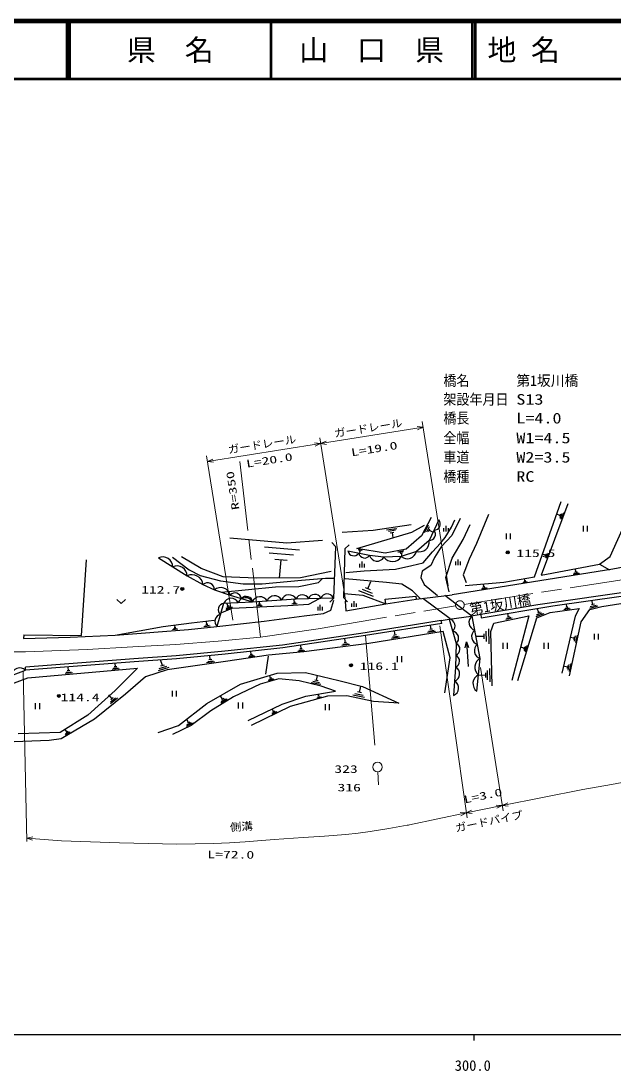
# Model space of a CAD drawing. Units: millimetres, scale not verified. Extents: x 40000 to 680000, y 20000 to 380000.
# Drawn here: x 289867 to 392214, y 198715 to 380000 of the extents above; entities that cross this region are included whole.
import ezdxf
from ezdxf.enums import TextEntityAlignment as Align

# ---------------------------------------------------------------- set-up
doc = ezdxf.new("R2010")
doc.units = ezdxf.units.MM
doc.header["$LTSCALE"] = 1000
doc.linetypes.add('CHAIN', pattern=[18.5, 12, -1.5, 3.5, -1.5])
for name, color, linetype, lineweight in [('M-BGD', 7, 'Continuous', 25), ('M-BMK', 2, 'CHAIN', 13), ('M-STR-HTXT', 7, 'Continuous', 13), ('M-TTL', 2, 'Continuous', 140), ('M-TTL-BAND', 7, 'Continuous', 25), ('M-TTL-LINE', 7, 'Continuous', 50)]:
    doc.layers.add(name, color=color, linetype=linetype, lineweight=lineweight)
doc.layers.add('M-TTL-TXT', color=7, linetype='Continuous')
doc.styles.add('ＭＳ ゴシック', font='')
doc.styles.get('ＭＳ ゴシック').set_extended_font_data('MS Gothic')

# ---------------------------------------------------------------- blocks, each defined once
blk = doc.blocks.new('BUHIN1')
at = {"color": 2, "linetype": 'CHAIN', "lineweight": 13}
blk.add_circle((0, 0), 746, dxfattribs=at)
blk = doc.blocks.new('BUHIN90')
at = {"color": 7, "linetype": 'Continuous', "lineweight": 25}
for p, q in [((246, 11), (-237, -67)), ((4, -28), (-111, 691)), ((765, -366), (-611, -588)), ((-434, -322), (516, -168))]:
    blk.add_line(p, q, dxfattribs=at)
blk = doc.blocks.new('BUHIN112')
at = {"color": 7, "linetype": 'Continuous', "lineweight": 25}
for p, q in [((1, -18), (-25, 449)), ((464, -285), (-430, -335)), ((-299, -177), (319, -142)), ((158, -9), (-156, -27))]:
    blk.add_line(p, q, dxfattribs=at)
blk = doc.blocks.new('BUHIN138')
at = {"color": 7, "linetype": 'Continuous', "lineweight": 25}
for centre, radius in [((0, 0), 250), ((0, 0), 219), ((0, 0), 188), ((0, 0), 156), ((0, 0), 125), ((0, 0), 93.8), ((0, -1), 62.5), ((0, 0), 31.2)]:
    blk.add_circle(centre, radius, dxfattribs=at)
blk = doc.blocks.new('BUHIN140')
at = {"color": 7, "linetype": 'Continuous', "lineweight": 25}
for p, q in [((-385, 500), (-385, -500)), ((382, -500), (382, 500))]:
    blk.add_line(p, q, dxfattribs=at)
blk = doc.blocks.new('BUHIN141')
at = {"color": 7, "linetype": 'Continuous', "lineweight": 25}
blk.add_lwpolyline([(-750, 356), (0, -352), (750, 356)], dxfattribs=at)
blk = doc.blocks.new('BUHIN143')
at = {"color": 7, "linetype": 'Continuous', "lineweight": 25}
for p, q in [((-400, 102), (-400, -498)), ((0, 500), (0, -500)), ((400, 102), (400, -498))]:
    blk.add_line(p, q, dxfattribs=at)

msp = doc.modelspace()

# ---------------------------------------------------------------- linework, layer by layer
at = {"layer": 'M-BGD'}
for p, q in [((391580, 287523), (396859, 299380)), ((378494, 284049), (383115, 297036)), ((384244, 296659), (379624, 284331)), ((360663, 294296), (358981, 291114)), ((361990, 293873), (360319, 290293)), ((364178, 292615), (364729, 293881)), ((365666, 294101), (364232, 291183)), ((382898, 294637), (382313, 294856)), ((382971, 294833), (382824, 294440)), ((382930, 294185), (383220, 294958)), ((383472, 295059), (383053, 293941)), ((345274, 291742), (350669, 292092)), ((350669, 292092), (357214, 293060)), ((352952, 292144), (354723, 292406)), ((354491, 292067), (353267, 291886)), ((357301, 291734), (359513, 292971)), ((359528, 291664), (360225, 292984)), ((360339, 292661), (359857, 291749)), ((360185, 291864), (360430, 292328)), ((360308, 292096), (360997, 291732)), ((363075, 290853), (364178, 292615)), ((335726, 289833), (325927, 290708)), ((341929, 290325), (335726, 289833)), ((347837, 288910), (357301, 291734)), ((353611, 291650), (354235, 291743)), ((353923, 291697), (354060, 290771)), ((358981, 291114), (356327, 288816)), ((360319, 290293), (358110, 288430)), ((362248, 289862), (363075, 290853)), ((364232, 291183), (362358, 289201)), ((331875, 289233), (337921, 288694)), ((344213, 289219), (343533, 289952)), ((343883, 280341), (344213, 289219)), ((345783, 288893), (345507, 280448)), ((346513, 289577), (345783, 288893)), ((350014, 287699), (346286, 288487)), ((352700, 288111), (347837, 288910)), ((348060, 288769), (348747, 288656)), ((348621, 288558), (348146, 288636)), ((348246, 288508), (348487, 288468)), ((348366, 288488), (348307, 288129)), ((356327, 288816), (352700, 288111)), ((354890, 288376), (355964, 288585)), ((355832, 288371), (355090, 288227)), ((358110, 288430), (355509, 287548)), ((359272, 286449), (360870, 288376)), ((360870, 288376), (362248, 289862)), ((362358, 289201), (361255, 287384)), ((300333, 273928), (301147, 286946)), ((313609, 287307), (318547, 284206)), ((315998, 287427), (318915, 285215)), ((320950, 285479), (317590, 287515)), ((336888, 287760), (332711, 288133)), ((333658, 287084), (335785, 286894)), ((334722, 286989), (334440, 283830)), ((352516, 287403), (350014, 287699)), ((355509, 287548), (352516, 287403)), ((355306, 288093), (355684, 288166)), ((355495, 288129), (355605, 287568)), ((357344, 286010), (359272, 286449)), ((361255, 287384), (360593, 286008)), ((380387, 287776), (379901, 287958)), ((380449, 287940), (380326, 287612)), ((380415, 287400), (380656, 288044)), ((380866, 288128), (380517, 287196)), ((389697, 286207), (391580, 287523)), ((401604, 287162), (392025, 285361)), ((318915, 285215), (320772, 284241)), ((324751, 284061), (320950, 285479)), ((343412, 284933), (338105, 283876)), ((345942, 284806), (349082, 285079)), ((349082, 285079), (354479, 285351)), ((354479, 285351), (357344, 286010)), ((359106, 285017), (358885, 283916)), ((360593, 286008), (359106, 285017)), ((379624, 284331), (389697, 286207)), ((392025, 285361), (380832, 283561)), ((385311, 284641), (386058, 284761)), ((385845, 284903), (385465, 284842)), ((385655, 284872), (385565, 285437)), ((389697, 286207), (391442, 285267)), ((318547, 284206), (321275, 282730)), ((320772, 284241), (324309, 283354)), ((324309, 283354), (328200, 282821)), ((330500, 283792), (324751, 284061)), ((328200, 282821), (331472, 282819)), ((338105, 283876), (330500, 283792)), ((331472, 282819), (338282, 283433)), ((337839, 282372), (341200, 283078)), ((338282, 283433), (342439, 283784)), ((341200, 283078), (341904, 283739)), ((342439, 283784), (343854, 283783)), ((352936, 283039), (345831, 283704)), ((349749, 281945), (350255, 283254)), ((355579, 282761), (352936, 283039)), ((358885, 283916), (359435, 282704)), ((380832, 283561), (364279, 280953)), ((366539, 282551), (373223, 283112)), ((369771, 282303), (369690, 282816)), ((373223, 283112), (378494, 284049)), ((377278, 283133), (376492, 283009)), ((376594, 283160), (377137, 283246)), ((376983, 283349), (376706, 283306)), ((376845, 283328), (376780, 283738)), ((386253, 284606), (385172, 284432)), ((321275, 282730), (323265, 281770)), ((323265, 281770), (325993, 280883)), ((324484, 281408), (333771, 282287)), ((333771, 282287), (337839, 282372)), ((345621, 281129), (348893, 280862)), ((350686, 280642), (348180, 281610)), ((348734, 281881), (350465, 281212)), ((350190, 281774), (349309, 282115)), ((357451, 281604), (355579, 282761)), ((358791, 280245), (357451, 281604)), ((359435, 282704), (361747, 280830)), ((370313, 282059), (369330, 281904)), ((369457, 282094), (370136, 282201)), ((369944, 282330), (369598, 282276)), ((398178, 281962), (379097, 279228)), ((323703, 275502), (324886, 279483)), ((324886, 279483), (329826, 279701)), ((325607, 278934), (325368, 279510)), ((325993, 280883), (329826, 279701)), ((329826, 279701), (337348, 280212)), ((335946, 279107), (339560, 279326)), ((337348, 280212), (343764, 280429)), ((339560, 279326), (341404, 280283)), ((343150, 279661), (343883, 280341)), ((343323, 278291), (343870, 279988)), ((345507, 280448), (346190, 279718)), ((345826, 279843), (345940, 278175)), ((345940, 278175), (352808, 279349)), ((348893, 280862), (352808, 279349)), ((352713, 280175), (358001, 280722)), ((352808, 279349), (352713, 280175)), ((352808, 279349), (358081, 280153)), ((358001, 280722), (358081, 280153)), ((358081, 280153), (364279, 280953)), ((363913, 276764), (359238, 280302)), ((367705, 277249), (363025, 280791)), ((379097, 279228), (367574, 277233)), ((381677, 279019), (393425, 280720)), ((384076, 278786), (383995, 279352)), ((388822, 279302), (388313, 279175)), ((388567, 279239), (388379, 279996)), ((390144, 278889), (397876, 280168)), ((324516, 277861), (326286, 278597)), ((326308, 278803), (325206, 278344)), ((325300, 278602), (326062, 278918)), ((325801, 279014), (325413, 278853)), ((326286, 278597), (335946, 279107)), ((338711, 277298), (342066, 277716)), ((342066, 277716), (343323, 278291)), ((369203, 277515), (369277, 276965)), ((369277, 276965), (381677, 279019)), ((374016, 277151), (373897, 277711)), ((380123, 277669), (378731, 277130)), ((378857, 277448), (379819, 277821)), ((378872, 276947), (381202, 277849)), ((379251, 277854), (378970, 278582)), ((379496, 277949), (379006, 277759)), ((381202, 277849), (386196, 278559)), ((384668, 278509), (383584, 278355)), ((383727, 278561), (384476, 278668)), ((384266, 278813), (383885, 278759)), ((386196, 278559), (385530, 277228)), ((386528, 276276), (388051, 278367)), ((389409, 278946), (387961, 278585)), ((388051, 278367), (390144, 278889)), ((388126, 278885), (389127, 279135)), ((314412, 275471), (319292, 276078)), ((316453, 275232), (316416, 275699)), ((319292, 276078), (323180, 276533)), ((321575, 275602), (322327, 275679)), ((322123, 275833), (321740, 275793)), ((321932, 275813), (321873, 276382)), ((323669, 275463), (331832, 276380)), ((331832, 276380), (338711, 277298)), ((362397, 276488), (349276, 274373)), ((362477, 275994), (349353, 273879)), ((362397, 276488), (363758, 276744)), ((362477, 275994), (362397, 276488)), ((363758, 276744), (367574, 277233)), ((363758, 276744), (364989, 272536)), ((369139, 269953), (367741, 277246)), ((370976, 274574), (371452, 276048)), ((371452, 276048), (377493, 277328)), ((374626, 276915), (373555, 276688)), ((373683, 276903), (374423, 277060)), ((374204, 277191), (373828, 277111)), ((377493, 277328), (374584, 266154)), ((375631, 266154), (378872, 276947)), ((385530, 277228), (383193, 267385)), ((384524, 266956), (386528, 276276)), ((290335, 274001), (290283, 273388)), ((290335, 274001), (300333, 273928)), ((298335, 273634), (306136, 273964)), ((306136, 273964), (314412, 275471)), ((306136, 273964), (318803, 274963)), ((316922, 274976), (316029, 274905)), ((316157, 275067), (316774, 275115)), ((316610, 275245), (316296, 275220)), ((318803, 274963), (323669, 275463)), ((322513, 275513), (321424, 275401)), ((349276, 274373), (335018, 272259)), ((349353, 273879), (335081, 271763)), ((362747, 274613), (349910, 272552)), ((369755, 273758), (368403, 273731)), ((369746, 274213), (369764, 273303)), ((370182, 272876), (370147, 274663)), ((370574, 275068), (370625, 272481)), ((371160, 265205), (370976, 274574)), ((385406, 272950), (385594, 273823)), ((385849, 273971), (385577, 272707)), ((290283, 273388), (298335, 273634)), ((335018, 272259), (325054, 271204)), ((338204, 271602), (338149, 272223)), ((349910, 272552), (338685, 271072)), ((346543, 272326), (345260, 272157)), ((345432, 272399), (346318, 272516)), ((346072, 272690), (345621, 272631)), ((345846, 272660), (345758, 273331)), ((364989, 272536), (364875, 268441)), ((366729, 272816), (367062, 268552)), ((376745, 271248), (376982, 272038)), ((377227, 272155), (376884, 271012)), ((385300, 273428), (384639, 273570)), ((385347, 273650), (385252, 273205)), ((316636, 270375), (309355, 269849)), ((325054, 271204), (316636, 270375)), ((325105, 270706), (316678, 269877)), ((322537, 269711), (322435, 270432)), ((335081, 271763), (325105, 270706)), ((332600, 270535), (325175, 269390)), ((330199, 270338), (329117, 270171)), ((329258, 270379), (330005, 270494)), ((329794, 270637), (329413, 270578)), ((329603, 270608), (329516, 271173)), ((332121, 267235), (332611, 270361)), ((338685, 271072), (332600, 270535)), ((338833, 271266), (337643, 271161)), ((337811, 271377), (338633, 271450)), ((338413, 271620), (337995, 271583)), ((376682, 271696), (376085, 271875)), ((376743, 271897), (376622, 271495)), ((309355, 269849), (290615, 268420)), ((290653, 267922), (290615, 268420)), ((309392, 269350), (290653, 267922)), ((298087, 267823), (298027, 268496)), ((305786, 268271), (306608, 268345)), ((306388, 268515), (305970, 268477)), ((306179, 268496), (306123, 269117)), ((316678, 269877), (309392, 269350)), ((315408, 268388), (313514, 267779)), ((313706, 268192), (315015, 268614)), ((314595, 268809), (313929, 268595)), ((314262, 268702), (313943, 269692)), ((325175, 269390), (315100, 267977)), ((323290, 269357), (321910, 269163)), ((322092, 269426), (323046, 269560)), ((322779, 269745), (322294, 269677)), ((364875, 268441), (364535, 263561)), ((368518, 264288), (369139, 269953)), ((384179, 268463), (383467, 268616)), ((384230, 268703), (384127, 268224)), ((384294, 267948), (384496, 268889)), ((384770, 269048), (384477, 267686)), ((278642, 263347), (290653, 267922)), ((280053, 262489), (291064, 266579)), ((291064, 266579), (309949, 268279)), ((298769, 267460), (297481, 267344)), ((297662, 267579), (298552, 267659)), ((298314, 267843), (297861, 267802)), ((306808, 268161), (305619, 268054)), ((309949, 268279), (306094, 264429)), ((311326, 266762), (307876, 263790)), ((315100, 267977), (311326, 266762)), ((327723, 265479), (334075, 267429)), ((333103, 266578), (332768, 266477)), ((332935, 266528), (332785, 267026)), ((334075, 267429), (338960, 267523)), ((338960, 267523), (344724, 266152)), ((340867, 266156), (341018, 267027)), ((370016, 267035), (368820, 267012)), ((370008, 267437), (370024, 266633)), ((370394, 266255), (370363, 267835)), ((370741, 268194), (370786, 265906)), ((321956, 262161), (327723, 265479)), ((331142, 265477), (326549, 263330)), ((334367, 266452), (331142, 265477)), ((333506, 266361), (332553, 266073)), ((332653, 266278), (333311, 266477)), ((337884, 266059), (334367, 266452)), ((341694, 265177), (337884, 266059)), ((341605, 265467), (339939, 265757)), ((340247, 265992), (341399, 265792)), ((341160, 266105), (340573, 266207)), ((344136, 264296), (341694, 265177)), ((344724, 266152), (348827, 265074)), ((348284, 264080), (348512, 265148)), ((348827, 265074), (355078, 262237)), ((306094, 264429), (301382, 260151)), ((307876, 263790), (302532, 259466)), ((305584, 262996), (305053, 263636)), ((306529, 263104), (305304, 262087)), ((305324, 262452), (306170, 263154)), ((305800, 263174), (305369, 262817)), ((326549, 263330), (322639, 260890)), ((324670, 262918), (324312, 263492)), ((325442, 262902), (324345, 262217)), ((324400, 262509), (325159, 262982)), ((324863, 263039), (324477, 262798)), ((334951, 262055), (339055, 263420)), ((342768, 263417), (336318, 261663)), ((339055, 263420), (344136, 264296)), ((341709, 263245), (340940, 263036)), ((341025, 263198), (341556, 263342)), ((341391, 263428), (341121, 263355)), ((341256, 263392), (341147, 263793)), ((346090, 263513), (342768, 263417)), ((350681, 262533), (346090, 263513)), ((349163, 263194), (347119, 263631)), ((347511, 263907), (348923, 263605)), ((348643, 264003), (347924, 264157)), ((317068, 258354), (321956, 262161)), ((329087, 259225), (334951, 262055)), ((336318, 261663), (329574, 258345)), ((333450, 260770), (333220, 261236)), ((355078, 262237), (350681, 262533)), ((301382, 260151), (296610, 257158)), ((302532, 259466), (296782, 256090)), ((318789, 258847), (318495, 259455)), ((322639, 260890), (319218, 258352)), ((334039, 260698), (333147, 260259)), ((333212, 260477), (333829, 260781)), ((333607, 260847), (333292, 260693)), ((297777, 257253), (297514, 257702)), ((313550, 257183), (317068, 258354)), ((319218, 258352), (315993, 256791)), ((319555, 258748), (318391, 258184)), ((318478, 258468), (319282, 258858)), ((318994, 258946), (318584, 258747)), ((294699, 255753), (287194, 255487)), ((296610, 257158), (289394, 256918)), ((296782, 256090), (294699, 255753)), ((298371, 257225), (297513, 256721)), ((297562, 256944), (298154, 257292)), ((297928, 257342), (297626, 257165))]:
    msp.add_line(p, q, dxfattribs=at)
for points in [[(370580, 294768), (368512, 289778), (367219, 287111), (366184, 284358), (366700, 283067)], [(363773, 281433), (363172, 283930), (364293, 287285), (366188, 290468), (367395, 293049)], [(363020, 264011), (363922, 270069), (362747, 274613)], [(366520, 271796), (366729, 272816), (367091, 271841)]]:
    msp.add_lwpolyline(points, dxfattribs=at)
for centre, radius, start, end in [((361159, 293171), 1088, 269.75016, 40.22714), ((360324, 291381), 1088, 269.75016, 40.22714), ((358631, 290053), 1705, 252.19733, 8.08626), ((347308, 288720), 1049, 192.83542, 323.31239), ((356560, 288726), 1578, 228.27025, 349.17216), ((314350, 285745), 1728, 0.36562, 115.39512), ((349173, 288326), 1049, 192.83542, 323.31239), ((351335, 288139), 1392, 198.41819, 328.08725), ((353964, 288478), 1803, 216.57786, 328.97838), ((316819, 284195), 1728, 0.36562, 115.39512), ((319386, 282498), 1903, 6.99241, 116.14667), ((322048, 281791), 1217, 359.01412, 129.49109), ((324355, 280484), 1686, 13.68568, 130.30116), ((326815, 280145), 1104, 7.62134, 138.09832), ((340573, 279827), 1178, 26.69901, 157.17598), ((342711, 279900), 1178, 26.69901, 157.17598), ((325049, 278351), 1143, 98.21971, 228.69669), ((326146, 278967), 1362, 27.28783, 157.7648), ((328616, 279076), 1362, 27.28783, 157.7648), ((328732, 279554), 1104, 7.62134, 138.09832), ((331120, 279200), 1387, 28.92064, 158.8563), ((333627, 279371), 1387, 28.92064, 158.8563), ((336134, 279541), 1387, 28.92064, 158.8563), ((338434, 279755), 1178, 26.69901, 157.17598), ((324458, 276360), 1143, 98.21971, 228.69669), ((363581, 275550), 1207, 311.07224, 81.54922), ((368535, 276138), 1363, 125.60959, 256.08657), ((364196, 273446), 1207, 311.07224, 81.54922), ((369001, 273707), 1363, 125.60959, 256.08657), ((364489, 271526), 1128, 293.15471, 63.63169), ((369467, 271276), 1363, 125.60959, 256.08657), ((364431, 269478), 1128, 293.15471, 63.63169), ((289677, 266873), 1432, 47.04983, 174.64997), ((364227, 267260), 1347, 290.77889, 61.25586), ((369847, 268442), 1669, 115.12083, 232.37302), ((369537, 265609), 1669, 115.12083, 232.37302), ((364057, 264820), 1347, 290.77889, 61.25586)]:
    msp.add_arc(centre, radius, start, end, dxfattribs=at)
at = {"layer": 'M-BMK'}
for p, q in [((331212, 273637), (327575, 304237)), ((366360, 279277), (434712, 289980)), ((341131, 275063), (364879, 279038)), ((331212, 273637), (341131, 275063)), ((301275, 271508), (309153, 271933)), ((309153, 271933), (316601, 272358)), ((316601, 272358), (323906, 272926)), ((323906, 272926), (331212, 273637)), ((282476, 271091), (290640, 271085)), ((290640, 271085), (301275, 271508))]:
    msp.add_line(p, q, dxfattribs=at)
at = {"layer": 'M-STR-HTXT'}
for p, q in [((359096, 310835), (363608, 282459)), ((341578, 307037), (359253, 309848)), ((322052, 303933), (341578, 307037)), ((341420, 308025), (345932, 279649)), ((326407, 276544), (321895, 304921)), ((362176, 275579), (366848, 242397)), ((349353, 273879), (350942, 254963)), ((369173, 268352), (373082, 243652)), ((290257, 267618), (290888, 238355)), ((351472, 250378), (351552, 248142)), ((372940, 244551), (386858, 247302)), ((366725, 243269), (356948, 241208)), ((366725, 243269), (372940, 244551)), ((290875, 238933), (296884, 238438))]:
    msp.add_line(p, q, dxfattribs=at)
for points in [[(358220, 309975), (359253, 309848), (358310, 309409)], [(340545, 307164), (341578, 307037), (340635, 306599)], [(342610, 306910), (341578, 307037), (342520, 307476)], [(323085, 303806), (322052, 303933), (322995, 304372)], [(386858, 247302), (391765, 248202), (396683, 249097), (401593, 249978), (406516, 250841), (411434, 251677), (416367, 252486), (421295, 253267), (426238, 254021), (431175, 254749), (436126, 255448), (441053, 256101), (445997, 256695), (450301, 257150), (454621, 257546), (459593, 257944), (464579, 258300), (467183, 258476), (469787, 258648)], [(373977, 244463), (372940, 244551), (373866, 245024)], [(365687, 243344), (366725, 243269), (365805, 242784)], [(367762, 243190), (366725, 243269), (367647, 243750)], [(371903, 244630), (372940, 244551), (372018, 244070)], [(296884, 238438), (301869, 238254), (306865, 238090), (311803, 237967), (316754, 237904), (319914, 237915), (323083, 237986), (325828, 238109), (328580, 238293), (333552, 238695), (338540, 239044), (342243, 239261), (345939, 239538), (348043, 239758), (350151, 240040), (353346, 240556), (356545, 241134), (356741, 241170), (356948, 241208)], [(291849, 238564), (290875, 238933), (291895, 239135)]]:
    msp.add_lwpolyline(points, dxfattribs=at)
msp.add_circle((351402, 251197), 822, dxfattribs=at)
at = {"layer": 'M-TTL'}
msp.add_line((680000, 380000), (40000, 380000), dxfattribs=at)
at = {"layer": 'M-TTL-BAND'}
for p, q in [((40000, 205000), (579000, 205000)), ((368000, 205000), (368000, 204000))]:
    msp.add_line(p, q, dxfattribs=at)
at = {"layer": 'M-TTL-LINE'}
for p, q in [((297750, 380000), (297750, 370000)), ((298250, 380000), (298250, 370000)), ((333000, 380000), (333000, 370000)), ((367750, 380000), (367750, 370000)), ((368250, 380000), (368250, 370000)), ((40000, 370000), (680000, 370000))]:
    msp.add_line(p, q, dxfattribs=at)

# ---------------------------------------------------------------- block references
at = {"layer": 'M-BGD', "rotation": 359.96256}
for name, p in [('BUHIN143', (363166, 292352)), ('BUHIN140', (387256, 292361)), ('BUHIN140', (373991, 291039)), ('BUHIN138', (373869, 288262)), ('BUHIN143', (348677, 286156)), ('BUHIN143', (365279, 286553)), ('BUHIN138', (317704, 281940)), ('BUHIN141', (307168, 279787)), ('BUHIN112', (331028, 279319)), ('BUHIN112', (337061, 279631)), ('BUHIN143', (341471, 278726)), ('BUHIN143', (347311, 279353)), ('BUHIN90', (360651, 274988)), ('BUHIN90', (354422, 273986)), ('BUHIN140', (389149, 273716)), ('BUHIN140', (373434, 272124)), ('BUHIN140', (380511, 272119)), ('BUHIN140', (355198, 269822)), ('BUHIN138', (346826, 268761)), ('BUHIN138', (296399, 263470)), ('BUHIN140', (316330, 263860)), ('BUHIN140', (292706, 261698)), ('BUHIN140', (327760, 261811)), ('BUHIN140', (342729, 261529))]:
    msp.add_blockref(name, p, dxfattribs=at)
at = {"layer": 'M-BMK', "rotation": 359.96256}
msp.add_blockref('BUHIN1', (365619, 279161), dxfattribs=at)

# ---------------------------------------------------------------- texts
at = {"layer": 'M-BGD', "style": 'ＭＳ ゴシック', "width": 1.5}
for s, p in [('115.5', (375368, 287061)), ('112.7', (310604, 280745)), ('116.1', (348326, 267560)), ('114.4', (296698, 262170))]:
    msp.add_text(s, height=1320, rotation=359.963, dxfattribs=at).set_placement(p, align=Align.BOTTOM_LEFT)
at = {"layer": 'M-BMK', "style": 'ＭＳ ゴシック', "width": 1.5}
msp.add_text('R=350', height=1320, rotation=98.663, dxfattribs=at).set_placement((327958, 295755), align=Align.BOTTOM_LEFT)
at = {"layer": 'M-STR-HTXT', "style": 'ＭＳ ゴシック'}
for s, height, rotation, width, p in [('橋名', 1833, 359.963, 0.9, (362766, 316454)), ('第1坂川橋', 1833, 359.963, 0.95, (375364, 316446)), ('架設年月日', 1833, 359.963, 0.9, (362763, 313215)), ('S13', 1833, 359.963, 1.25, (375362, 313207)), ('橋長', 1833, 359.963, 0.9, (362761, 309977)), ('L=4.0', 1833, 359.963, 1.25, (375360, 309968)), ('ガードレール', 1320, 9.063, 1.1, (344091, 307726)), ('ガードレール', 1320, 9.063, 1.1, (325767, 304917)), ('全幅', 1833, 359.963, 0.9, (362759, 306558)), ('W1=4.5', 1833, 359.963, 1.25, (375358, 306549)), ('L=19.0', 1320, 9.063, 1.5, (347007, 304449)), ('L=20.0', 1320, 9.063, 1.5, (328907, 302491)), ('車道', 1833, 359.963, 0.9, (362757, 303229)), ('W2=3.5', 1833, 359.963, 1.25, (375355, 303220)), ('橋種', 1833, 359.963, 0.9, (362755, 299900)), ('RC', 1833, 359.963, 1.25, (375353, 299892)), ('323', 1320, 359.963, 1.5, (343944, 249790)), ('316', 1320, 359.963, 1.5, (344495, 246599)), ('L=3.0', 1320, 11.663, 1.5, (366520, 244522)), ('ガードパイプ', 1320, 11.663, 1.1, (365013, 239573)), ('側溝', 1320, 3.963, 1.1, (325994, 239702)), ('L=72.0', 1320, 359.363, 1.5, (322025, 235068))]:
    msp.add_text(s, height=height, rotation=rotation, dxfattribs=dict(at, width=width)).set_placement(p, align=Align.BOTTOM_LEFT)
at = {"layer": 'M-TTL', "style": 'ＭＳ ゴシック', "width": 0.95}
msp.add_text('第1坂川橋', height=1833, rotation=9.39, dxfattribs=at).set_placement((367540, 276950), align=Align.BOTTOM_LEFT)
at = {"layer": 'M-TTL-BAND', "style": 'ＭＳ ゴシック'}
msp.add_text('300.0', height=1833, dxfattribs=at).set_placement((367844, 198195), align=Align.BOTTOM_CENTER)
at = {"layer": 'M-TTL-TXT', "style": 'ＭＳ ゴシック'}
for s, p in [('県\u3000名', (315625, 375000)), ('山\u3000口\u3000県', (350375, 375000))]:
    msp.add_text(s, height=3666, dxfattribs=at).set_placement(p, align=Align.MIDDLE_CENTER)
msp.add_text('地 名', height=3666, dxfattribs=at).set_placement((370380, 375000), align=Align.MIDDLE_LEFT)

doc.saveas('drawing.dxf')
